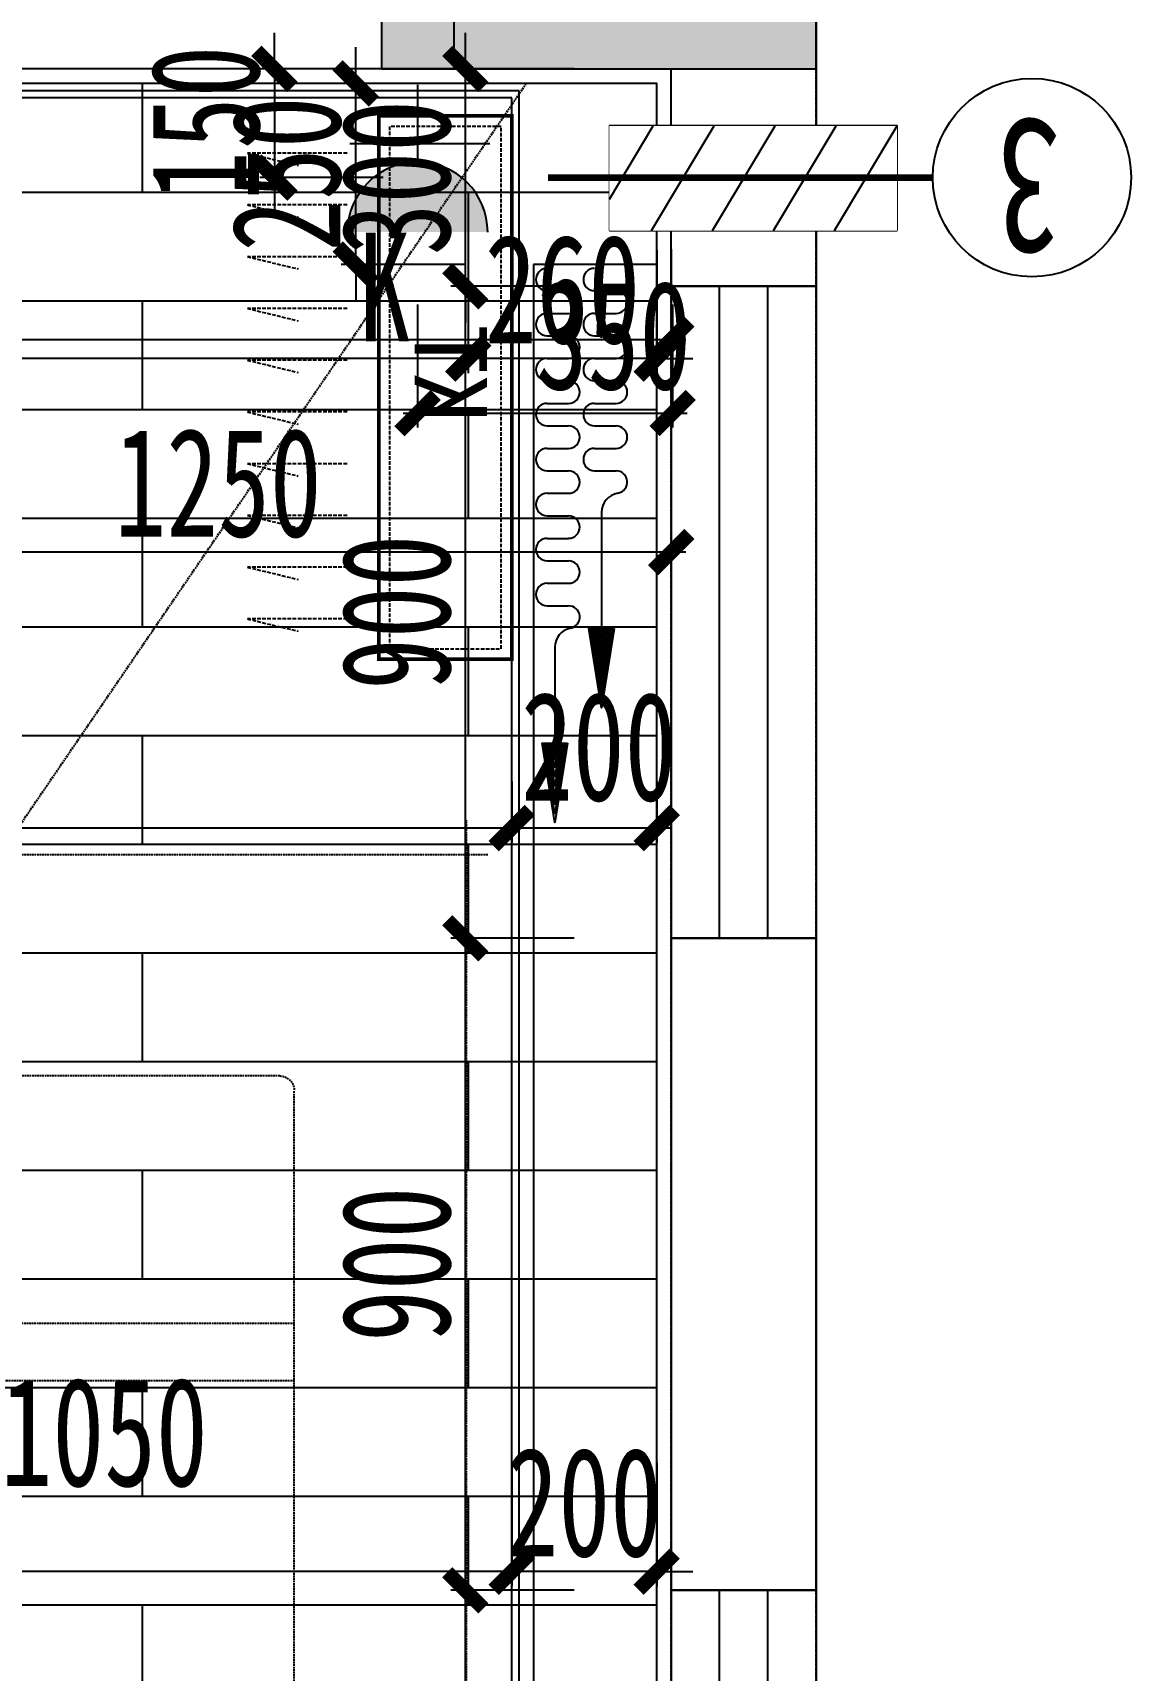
# Model space of a CAD drawing. Extents: x -255202 to 66368, y -6372500 to 603.
# Drawn here: x -122482 to -120966, y -3191495 to -3189235 of the extents above; entities that cross this region are included whole.
import ezdxf
from ezdxf.enums import TextEntityAlignment as Align

# ---------------------------------------------------------------- set-up
doc = ezdxf.new("R2010")
doc.units = 0
doc.header["$LTSCALE"] = 10
doc.header["$MEASUREMENT"] = 0
for name, pattern in [('$0$DASH', [0.35, 0.25, -0.1]), ('CONTINOUS', [0]), ('DASH', [0.35, 0.25, -0.1]), ('HIDDEN', [0.375, 0.25, -0.125])]:
    doc.linetypes.add(name, pattern=pattern)
for name, color, linetype in [('A-HACH（图案填充）', 8, 'Continuous'), ('A-WALL-stru（结构墙柱）', 10, 'Continuous'), ('A-WALL（砌体墙）', 7, 'Continuous'), ('A-WIND（门窗）', 8, 'Continuous'), ('A-墙体完成面', 15, 'Continuous'), ('D-地面材料', 250, 'Continuous'), ('DIM-地面材质放线', 149, 'Continuous'), ('DIM-插座定位', 146, 'Continuous'), ('DIM-灯具定位', 149, 'Continuous'), ('DIM_LEAD', 3, 'Continuous'), ('E-插座示意', 34, 'Continuous'), ('G-BEAM', 4, 'DASH'), ('G-BEAM_CON', 4, 'Continuous'), ('G-WALL', 50, 'Continuous'), ('G-WALL_HATCH', 33, 'Continuous'), ('J-活动全高家具', 33, 'Continuous'), ('J-空调外机', 48, 'HIDDEN'), ('J-窗帘', 8, 'Continuous'), ('T-天花造型', 45, 'Continuous'), ('墙体定位图', 7, 'Continuous'), ('天花布置图', 7, 'Continuous'), ('孔洞', 53, 'Continuous'), ('孔洞标注', 58, 'Continuous'), ('改L~-3.2(-6)Z$0$孔洞', 53, 'Continuous')]:
    doc.layers.add(name, color=color, linetype=linetype)
doc.styles.add('宋体', font='', dxfattribs={"width": 0.8})
doc.styles.add('改L~-3.2(-6)Z$0$样式222', font='', dxfattribs={"width": 0.7})
doc.styles.add('样式222', font='', dxfattribs={"width": 0.7})
doc.styles.get('宋体').set_extended_font_data('STXihei')
doc.styles.get('改L~-3.2(-6)Z$0$样式222').set_extended_font_data('STXihei')
doc.styles.get('样式222').set_extended_font_data('STXihei')
doc.dimstyles.new('DK-50', dxfattribs={"dimscale": 50, "dimtxt": 3, "dimasz": 1, "dimexe": 0.4, "dimexo": 0.4, "dimgap": 0.4, "dimtad": 1, "dimtoh": 1, "dimdec": 0, "dimrnd": 5, "dimdsep": 46, "dimtxsty": '样式222', "dimblk": 'ARCHTICK', "dimcen": 3, "dimdle": 0.4, "dimclrd": 149, "dimclre": 149, "dimclrt": 149, "dimadec": 0, "dimazin": 0, "dimtfac": 1, "dimtdec": 0, "dimtix": 1, "dimtmove": 2, "dimatfit": 3, "dimldrblk": 'ARCHTICK', "dimfxl": 3, "dimfxlon": 1, "dimtvp": 1, "dimtolj": 1, "dimtzin": 0, "dimarcsym": 0})

# ---------------------------------------------------------------- blocks, each defined once
blk = doc.blocks.new('_ArchTick')
at = {"color": 0, "linetype": 'ByBlock', "const_width": 0.4}
blk.add_lwpolyline([(-0.5, -0.5), (0.5, 0.5)], dxfattribs=at)
blk = doc.blocks.new('*D241')
at = {"layer": 'Defpoints', "color": 0, "linetype": 'ByBlock', "transparency": 16777216}
for p in [(-121620.8, -3191043.2), (-121820.8, -3191074), (-121820.8, -3191358.8)]:
    blk.add_point(p, dxfattribs=at)
at = {"layer": 'DIM-灯具定位', "color": 149, "linetype": 'ByBlock', "lineweight": -2, "transparency": 16777216}
for p, q in [((-121820.8, -3191208.8), (-121820.8, -3191378.8)), ((-121620.8, -3191208.8), (-121620.8, -3191378.8)), ((-121820.8, -3191358.8), (-121870.8, -3191358.8)), ((-121620.8, -3191358.8), (-121820.8, -3191358.8)), ((-121620.8, -3191358.8), (-121570.8, -3191358.8))]:
    blk.add_line(p, q, dxfattribs=at)
at = {"layer": 'DIM-灯具定位', "color": 149, "linetype": 'ByBlock', "lineweight": -2, "transparency": 16777216, "xscale": 50, "yscale": 50, "zscale": 50}
blk.add_blockref('_ArchTick', (-121820.8, -3191358.8), dxfattribs=at)
at = {"layer": 'DIM-灯具定位', "color": 149, "linetype": 'ByBlock', "lineweight": -2, "transparency": 16777216, "xscale": 50, "yscale": 50, "zscale": 50, "rotation": 180}
blk.add_blockref('_ArchTick', (-121620.8, -3191358.8), dxfattribs=at)
at = {"layer": 'DIM-灯具定位', "color": 149, "linetype": 'ByBlock', "transparency": 16777216, "insert": (-121720.8, -3191263.8), "char_height": 150, "attachment_point": 5, "style": '样式222'}
blk.add_mtext('\\A1;200', dxfattribs=at)
blk = doc.blocks.new('*D242')
at = {"layer": 'Defpoints', "color": 0, "linetype": 'ByBlock', "transparency": 16777216}
for p in [(-122870.9, -3190901), (-121820.8, -3191074), (-122870.9, -3191358.8)]:
    blk.add_point(p, dxfattribs=at)
at = {"layer": 'DIM-灯具定位', "color": 149, "linetype": 'ByBlock', "lineweight": -2, "transparency": 16777216}
for p, q in [((-122870.9, -3191208.8), (-122870.9, -3191378.8)), ((-121820.8, -3191208.8), (-121820.8, -3191378.8)), ((-121800.8, -3191358.8), (-122890.9, -3191358.8))]:
    blk.add_line(p, q, dxfattribs=at)
at = {"layer": 'DIM-灯具定位', "color": 149, "linetype": 'ByBlock', "lineweight": -2, "transparency": 16777216, "xscale": 50, "yscale": 50, "zscale": 50, "rotation": 180}
blk.add_blockref('_ArchTick', (-122870.9, -3191358.8), dxfattribs=at)
at = {"layer": 'DIM-灯具定位', "color": 149, "linetype": 'ByBlock', "lineweight": -2, "transparency": 16777216, "xscale": 50, "yscale": 50, "zscale": 50}
blk.add_blockref('_ArchTick', (-121820.8, -3191358.8), dxfattribs=at)
at = {"layer": 'DIM-灯具定位', "color": 149, "linetype": 'ByBlock', "transparency": 16777216, "insert": (-122383.3, -3191166.9), "char_height": 150, "attachment_point": 5, "style": '样式222'}
blk.add_mtext('\\A1;1050', dxfattribs=at)
blk = doc.blocks.new('*D252')
at = {"layer": 'Defpoints', "color": 0, "transparency": 16777216}
for p in [(-122851.4, -3189284.5), (-121600.8, -3189284.5), (-122851.4, -3189951.4)]:
    blk.add_point(p, dxfattribs=at)
at = {"layer": 'DIM-插座定位', "color": 149, "lineweight": -2, "transparency": 16777216}
for p, q in [((-122851.4, -3189801.4), (-122851.4, -3189971.4)), ((-121600.8, -3189801.4), (-121600.8, -3189971.4)), ((-121580.8, -3189951.4), (-122871.4, -3189951.4))]:
    blk.add_line(p, q, dxfattribs=at)
at = {"layer": 'DIM-插座定位', "color": 149, "lineweight": -2, "transparency": 16777216, "xscale": 50, "yscale": 50, "zscale": 50, "rotation": 180}
blk.add_blockref('_ArchTick', (-122851.4, -3189951.4), dxfattribs=at)
at = {"layer": 'DIM-插座定位', "color": 149, "lineweight": -2, "transparency": 16777216, "xscale": 50, "yscale": 50, "zscale": 50}
blk.add_blockref('_ArchTick', (-121600.8, -3189951.4), dxfattribs=at)
at = {"layer": 'DIM-插座定位', "color": 149, "transparency": 16777216, "insert": (-122226.1, -3189856.4), "char_height": 150, "attachment_point": 5, "style": '样式222'}
blk.add_mtext('\\A1;1250', dxfattribs=at)
blk = doc.blocks.new('DRAP')
at = {"color": 250}
for p, q in [((39.3, 46.7), (39.3, 83.7)), ((78.1, 46.7), (78.1, 83.7)), ((116.9, 46.7), (116.9, 83.7)), ((155.8, 46.7), (155.8, 83.7)), ((194.6, 46.7), (194.6, 83.7)), ((233.4, 46.7), (233.4, 83.7)), ((272.2, 46.7), (272.2, 83.7)), ((311, 46.7), (311, 83.7)), ((349.8, 46.7), (349.8, 83.7)), ((421.6, 58.8), (758.9, 58.8)), ((39.3, -35.2), (39.3, 1.8)), ((78.1, -35.2), (78.1, 1.8)), ((116.9, -35.2), (116.9, 1.8)), ((155.8, -35.2), (155.8, 1.8)), ((194.6, -35.2), (194.6, 1.8)), ((233.4, -35.2), (233.4, 1.8)), ((272.2, -35.2), (272.2, 1.8)), ((311, -35.2), (311, 1.8)), ((349.8, -35.2), (349.8, 1.8)), ((388.6, -35.2), (388.6, 1.8)), ((427.4, -35.2), (427.4, 1.8)), ((466.3, -35.2), (466.3, 1.8)), ((505.1, -35.2), (505.1, 1.8)), ((543.9, -35.2), (543.9, 1.8)), ((582.7, -35.2), (582.7, 1.8)), ((654.3, -21.8), (840.3, -21.8))]:
    blk.add_line(p, q, dxfattribs=at)
at = {"color": 250, "linetype": 'Continuous'}
for points in [[(621.9, 80.5), (758.9, 58.8), (621.9, 37)], [(624.4, 77.6), (743, 58.8), (624.4, 39.9)], [(626.9, 74.7), (727.1, 58.8), (626.9, 42.8)], [(629.4, 71.8), (711.2, 58.8), (629.4, 45.8)], [(631.9, 68.8), (695.3, 58.8), (631.9, 48.7)], [(634.4, 65.9), (679.3, 58.8), (634.4, 51.6)], [(636.9, 63), (663.4, 58.8), (636.9, 54.5)], [(639.4, 60), (647.5, 58.8), (639.4, 57.5)], [(819.8, 0), (956.8, -21.8), (819.8, -43.6)], [(822.3, -3), (940.9, -21.8), (822.3, -40.7)], [(824.8, -5.9), (925, -21.8), (824.8, -37.8)], [(827.3, -8.8), (909.1, -21.8), (827.3, -34.8)], [(829.8, -11.8), (893.1, -21.8), (829.8, -31.9)], [(832.3, -14.7), (877.2, -21.8), (832.3, -29)], [(834.8, -17.6), (861.3, -21.8), (834.8, -26)], [(837.3, -20.5), (845.4, -21.8), (837.3, -23.1)]]:
    blk.add_lwpolyline(points, close=True, dxfattribs=at)
at = {"color": 250}
for centre, radius, start, end in [((58.7, 83.7), 19.4, 0, 180), ((136.4, 83.7), 19.4, 0, 180), ((214, 83.7), 19.4, 0, 180), ((291.6, 83.7), 19.4, 0, 180), ((369.2, 83.7), 19.4, 9.5948, 180), ((421.6, 92.5), 33.8, 189.5948, 270), ((19.9, 46.7), 19.4, 180, 0), ((97.5, 46.7), 19.4, 180, 0), ((175.2, 46.7), 19.4, 180, 0), ((252.8, 46.7), 19.4, 180, 0), ((330.4, 46.7), 19.4, 180, 0), ((58.7, 1.8), 19.4, 0, 180), ((136.4, 1.8), 19.4, 0, 180), ((214, 1.8), 19.4, 0, 180), ((291.6, 1.8), 19.4, 0, 180), ((369.2, 1.8), 19.4, 0, 180), ((446.8, 1.8), 19.4, 0, 180), ((524.5, 1.8), 19.4, 0, 180), ((602.1, 1.8), 19.4, 11.0095, 180), ((654.3, 11.9), 33.8, 191.0095, 270), ((19.9, -35.2), 19.4, 180, 0), ((97.5, -35.2), 19.4, 180, 0), ((175.2, -35.2), 19.4, 180, 0), ((252.8, -35.2), 19.4, 180, 0), ((330.4, -35.2), 19.4, 180, 0), ((408, -35.2), 19.4, 180, 0), ((485.7, -35.2), 19.4, 180, 0), ((563.3, -35.2), 19.4, 180, 0)]:
    blk.add_arc(centre, radius, start, end, dxfattribs=at)
blk = doc.blocks.new('A$C74114AF8')
at = {"layer": 'A-HACH（图案填充）'}
blk.add_hatch(color=256, dxfattribs=at).paths.add_polyline_path([(12200, 10200), (12000, 10200), (12000, 8100), (11700, 8100), (11700, 7900), (12200, 7900)])
at = {"layer": 'A-WALL-stru（结构墙柱）', "color": 0}
for p, q in [((12200, 7900), (12200, 10200)), ((11700, 8100), (11700, 7900)), ((11700, 7900), (12200, 7900))]:
    blk.add_line(p, q, dxfattribs=at)
blk = doc.blocks.new('hdfgdf')
at = {"layer": 'G-WALL_HATCH'}
h = blk.add_hatch(color=256, dxfattribs=at)
h.dxf.hatch_style = 1
h.paths.add_polyline_path([(152778.4, -47794.1), (153378.4, -47794.1), (153378.4, -45494.1), (153178.4, -45494.1), (153178.4, -47594.1), (152778.4, -47594.1)])
at = {"layer": 'G-BEAM'}
for p, q in [((152778.4, -47794.1), (148978.4, -47794.1)), ((153178.4, -51204.1), (153178.4, -47794.1)), ((153378.4, -51304.1), (153378.4, -47794.1))]:
    blk.add_line(p, q, dxfattribs=at)
at = {"layer": 'G-WALL'}
blk.add_lwpolyline([(152778.4, -47794.1), (153378.4, -47794.1), (153378.4, -45494.1), (153178.4, -45494.1), (153178.4, -47594.1), (152778.4, -47594.1)], close=True, dxfattribs=at)
blk = doc.blocks.new('DDD')
at = {"linetype": '$0$DASH', "ltscale": 2}
for p, q in [((102010.2, -298630.3), (102010.2, -298767.7)), ((102081.7, -298630.3), (102081.7, -298767.7)), ((102153.1, -298630.3), (102153.1, -298767.7)), ((102224.5, -298630.3), (102224.5, -298767.7)), ((102295.9, -298630.3), (102295.9, -298767.7)), ((102367.4, -298630.3), (102367.4, -298767.7)), ((102438.8, -298630.3), (102438.8, -298767.7)), ((102510.2, -298630.3), (102510.2, -298767.7)), ((102581.7, -298630.3), (102581.7, -298767.7)), ((102653.1, -298630.3), (102653.1, -298767.7)), ((102010.2, -298767.7), (101993.3, -298697.6)), ((102081.7, -298767.7), (102064.7, -298697.6)), ((102153.1, -298767.7), (102136.1, -298697.6)), ((102224.5, -298767.7), (102207.5, -298697.6)), ((102295.9, -298767.7), (102279, -298697.6)), ((102367.4, -298767.7), (102350.4, -298697.6)), ((102438.8, -298767.7), (102421.8, -298697.6)), ((102510.2, -298767.7), (102493.3, -298697.6)), ((102581.7, -298767.7), (102564.7, -298697.6)), ((102653.1, -298767.7), (102636.1, -298697.6))]:
    blk.add_line(p, q, dxfattribs=at)
at = {"linetype": '$0$DASH', "ltscale": 2, "const_width": 5}
blk.add_lwpolyline([(101954.5, -298402.9), (102704.5, -298402.9), (102704.5, -298586.3), (101954.5, -298586.3), (101954.5, -298402.9)], dxfattribs=at)
at = {"color": 8, "linetype": '$0$DASH', "ltscale": 2}
blk.add_lwpolyline([(101969.1, -298417.5), (102689.9, -298417.5), (102689.9, -298571.7), (101969.1, -298571.7)], close=True, dxfattribs=at)
at = {"color": 8, "style": '宋体', "text_generation_flag": 2}
blk.add_attdef('KT', text='', height=125, dxfattribs=at).set_placement((102348.7, -298487), align=Align.MIDDLE)
blk = doc.blocks.new('*U62')
at = {"color": 48}
blk.add_lwpolyline([(22.3, -11.7), (22.3, 68.3), (242.3, 68.3), (242.3, -11.7)], close=True, dxfattribs=at)
blk.add_wipeout([(22.3, -11.7), (22.3, 68.3), (242.3, 68.3), (242.3, -11.7)])
at = {"color": 48, "const_width": 5}
blk.add_lwpolyline([(-4.9, 28.8), (289.2, 28.8)], dxfattribs=at)
blk = doc.blocks.new('改L~-3.2(-6)Z$0$主卧室孔洞')
at = {"color": 1, "xscale": -1, "rotation": 180}
blk.add_blockref('*U62', (270.8, -8599.9), dxfattribs=at)
at = {"color": 48, "linetype": 'ByBlock'}
for p, q in [((341, -8588.2), (293.1, -8668.2)), ((387.6, -8588.2), (339.7, -8668.2)), ((434.2, -8588.2), (386.3, -8668.2)), ((480.8, -8588.2), (432.9, -8668.2)), ((513.1, -8612.2), (479.6, -8668.2))]:
    blk.add_line(p, q, dxfattribs=at)
blk = doc.blocks.new('改L~-3.2(-6)Z$0$WDD')
at = {"layer": '改L~-3.2(-6)Z$0$孔洞', "color": 48, "linetype": 'ByBlock', "xscale": 1.80468753947396, "yscale": 1.80468753947396, "zscale": 1.80468753947396}
blk.add_blockref('改L~-3.2(-6)Z$0$主卧室孔洞', (-180206.8, -3307052.6, -6.9), dxfattribs=at)
at = {"layer": '改L~-3.2(-6)Z$0$孔洞', "color": 48, "linetype": 'ByBlock'}
blk.add_circle((-179863.9, -3322624.7, -6.9), 136.9, dxfattribs=at)
blk = doc.blocks.new('改L~-3.2(-6)Z$0$REWDD')
at = {"layer": '改L~-3.2(-6)Z$0$孔洞', "color": 48, "style": '改L~-3.2(-6)Z$0$样式222', "width": 0.7}
blk.add_text('3', height=187.5, rotation=90, dxfattribs=at).set_placement((-220551.7, -3336586.2), align=Align.RIGHT)
at = {"layer": '改L~-3.2(-6)Z$0$孔洞', "linetype": 'ByBlock', "rotation": 90}
blk.add_blockref('改L~-3.2(-6)Z$0$WDD', (-3543256.5, -3156772.4, 6.9), dxfattribs=at)
blk = doc.blocks.new('*D812')
at = {"layer": 'Defpoints', "color": 0, "transparency": 16777216}
for p in [(-124600.8, -3189513.3), (-121600.8, -3189513.3), (-124600.8, -3189658.2)]:
    blk.add_point(p, dxfattribs=at)
at = {"layer": '墙体定位图', "color": 149, "lineweight": -2, "transparency": 16777216}
for p, q in [((-124600.8, -3189533.3), (-124600.8, -3189678.2)), ((-121600.8, -3189533.3), (-121600.8, -3189678.2)), ((-121580.8, -3189658.2), (-124620.8, -3189658.2))]:
    blk.add_line(p, q, dxfattribs=at)
at = {"layer": '墙体定位图', "color": 149, "lineweight": -2, "transparency": 16777216, "xscale": 50, "yscale": 50, "zscale": 50, "rotation": 180}
blk.add_blockref('_ArchTick', (-124600.8, -3189658.2), dxfattribs=at)
at = {"layer": '墙体定位图', "color": 149, "lineweight": -2, "transparency": 16777216, "xscale": 50, "yscale": 50, "zscale": 50}
blk.add_blockref('_ArchTick', (-121600.8, -3189658.2), dxfattribs=at)
at = {"layer": '墙体定位图', "color": 149, "transparency": 16777216, "insert": (-123100.8, -3189563.2), "char_height": 150, "attachment_point": 5, "style": '样式222'}
blk.add_mtext('\\A1;3000', dxfattribs=at)
blk = doc.blocks.new('*D815')
at = {"layer": 'Defpoints', "color": 0, "transparency": 16777216}
for p in [(-121884.9, -3191384.5), (-121600.8, -3191384.5), (-121600.8, -3192284.5)]:
    blk.add_point(p, dxfattribs=at)
at = {"layer": '墙体定位图', "color": 149, "lineweight": -2, "transparency": 16777216}
for p, q in [((-121884.9, -3192304.5), (-121884.9, -3191364.5)), ((-121734.9, -3191384.5), (-121904.9, -3191384.5)), ((-121734.9, -3192284.5), (-121904.9, -3192284.5))]:
    blk.add_line(p, q, dxfattribs=at)
at = {"layer": '墙体定位图', "color": 149, "lineweight": -2, "transparency": 16777216, "xscale": 50, "yscale": 50, "zscale": 50}
for p, rotation in [((-121884.9, -3191384.5), 90), ((-121884.9, -3192284.5), 270)]:
    blk.add_blockref('_ArchTick', p, dxfattribs=dict(at, rotation=rotation))
at = {"layer": '墙体定位图', "color": 149, "transparency": 16777216, "insert": (-121979.9, -3191834.5), "char_height": 150, "attachment_point": 5, "rotation": 90, "style": '样式222'}
blk.add_mtext('\\A1;900', dxfattribs=at)
blk = doc.blocks.new('*D816')
at = {"layer": 'Defpoints', "color": 0, "transparency": 16777216}
for p in [(-121884.9, -3190484.5), (-121600.8, -3190484.5), (-121600.8, -3191384.5)]:
    blk.add_point(p, dxfattribs=at)
at = {"layer": '墙体定位图', "color": 149, "lineweight": -2, "transparency": 16777216}
for p, q in [((-121884.9, -3191404.5), (-121884.9, -3190464.5)), ((-121734.9, -3190484.5), (-121904.9, -3190484.5)), ((-121734.9, -3191384.5), (-121904.9, -3191384.5))]:
    blk.add_line(p, q, dxfattribs=at)
at = {"layer": '墙体定位图', "color": 149, "lineweight": -2, "transparency": 16777216, "xscale": 50, "yscale": 50, "zscale": 50}
for p, rotation in [((-121884.9, -3190484.5), 90), ((-121884.9, -3191384.5), 270)]:
    blk.add_blockref('_ArchTick', p, dxfattribs=dict(at, rotation=rotation))
at = {"layer": '墙体定位图', "color": 149, "transparency": 16777216, "insert": (-121979.9, -3190934.5), "char_height": 150, "attachment_point": 5, "rotation": 90, "style": '样式222'}
blk.add_mtext('\\A1;900', dxfattribs=at)
blk = doc.blocks.new('*D817')
at = {"layer": 'Defpoints', "color": 0, "transparency": 16777216}
for p in [(-121884.9, -3189584.5), (-121534.1, -3189584.5), (-121600.8, -3190484.5)]:
    blk.add_point(p, dxfattribs=at)
at = {"layer": '墙体定位图', "color": 149, "lineweight": -2, "transparency": 16777216}
for p, q in [((-121884.9, -3190504.5), (-121884.9, -3189564.5)), ((-121734.9, -3189584.5), (-121904.9, -3189584.5)), ((-121734.9, -3190484.5), (-121904.9, -3190484.5))]:
    blk.add_line(p, q, dxfattribs=at)
at = {"layer": '墙体定位图', "color": 149, "lineweight": -2, "transparency": 16777216, "xscale": 50, "yscale": 50, "zscale": 50}
for p, rotation in [((-121884.9, -3189584.5), 90), ((-121884.9, -3190484.5), 270)]:
    blk.add_blockref('_ArchTick', p, dxfattribs=dict(at, rotation=rotation))
at = {"layer": '墙体定位图', "color": 149, "transparency": 16777216, "insert": (-121979.9, -3190034.5), "char_height": 150, "attachment_point": 5, "rotation": 90, "style": '样式222'}
blk.add_mtext('\\A1;900', dxfattribs=at)
blk = doc.blocks.new('*D818')
at = {"layer": 'Defpoints', "color": 0, "transparency": 16777216}
for p in [(-121884.9, -3189284.5), (-121714, -3189284.5), (-121534.1, -3189584.5)]:
    blk.add_point(p, dxfattribs=at)
at = {"layer": '墙体定位图', "color": 149, "lineweight": -2, "transparency": 16777216}
for p, q in [((-121884.9, -3189284.5), (-121884.9, -3189234.5)), ((-121734.9, -3189284.5), (-121904.9, -3189284.5)), ((-121884.9, -3189584.5), (-121884.9, -3189284.5)), ((-121734.9, -3189584.5), (-121904.9, -3189584.5)), ((-121884.9, -3189584.5), (-121884.9, -3189634.5))]:
    blk.add_line(p, q, dxfattribs=at)
at = {"layer": '墙体定位图', "color": 149, "lineweight": -2, "transparency": 16777216, "xscale": 50, "yscale": 50, "zscale": 50}
for p, rotation in [((-121884.9, -3189284.5), 270), ((-121884.9, -3189584.5), 90)]:
    blk.add_blockref('_ArchTick', p, dxfattribs=dict(at, rotation=rotation))
at = {"layer": '墙体定位图', "color": 149, "transparency": 16777216, "insert": (-121979.9, -3189434.5), "char_height": 150, "attachment_point": 5, "rotation": 90, "style": '样式222'}
blk.add_mtext('\\A1;300', dxfattribs=at)
blk = doc.blocks.new('*D821')
at = {"layer": 'Defpoints', "color": 0, "transparency": 16777216}
for p in [(-121820.8, -3190248), (-121620.8, -3190248), (-121820.8, -3190332.4)]:
    blk.add_point(p, dxfattribs=at)
at = {"layer": '天花布置图', "color": 149, "lineweight": -2, "transparency": 16777216}
for p, q in [((-121820.8, -3190268), (-121820.8, -3190352.4)), ((-121620.8, -3190268), (-121620.8, -3190352.4)), ((-121600.8, -3190332.4), (-121840.8, -3190332.4))]:
    blk.add_line(p, q, dxfattribs=at)
at = {"layer": '天花布置图', "color": 149, "lineweight": -2, "transparency": 16777216, "xscale": 50, "yscale": 50, "zscale": 50, "rotation": 180}
blk.add_blockref('_ArchTick', (-121820.8, -3190332.4), dxfattribs=at)
at = {"layer": '天花布置图', "color": 149, "lineweight": -2, "transparency": 16777216, "xscale": 50, "yscale": 50, "zscale": 50}
blk.add_blockref('_ArchTick', (-121620.8, -3190332.4), dxfattribs=at)
at = {"layer": '天花布置图', "color": 149, "transparency": 16777216, "insert": (-121700.8, -3190220.6), "char_height": 150, "attachment_point": 5, "style": '样式222'}
blk.add_mtext('\\A1;200', dxfattribs=at)
blk = doc.blocks.new('*D822')
at = {"layer": 'Defpoints', "color": 0, "transparency": 16777216}
for p in [(-123960.9, -3190332.4), (-123960.9, -3190543), (-121820.8, -3190584.3)]:
    blk.add_point(p, dxfattribs=at)
at = {"layer": '天花布置图', "color": 149, "lineweight": -2, "transparency": 16777216}
for p, q in [((-123960.9, -3190482.4), (-123960.9, -3190312.4)), ((-121820.8, -3190482.4), (-121820.8, -3190312.4)), ((-121800.8, -3190332.4), (-123980.9, -3190332.4))]:
    blk.add_line(p, q, dxfattribs=at)
at = {"layer": '天花布置图', "color": 149, "lineweight": -2, "transparency": 16777216, "xscale": 50, "yscale": 50, "zscale": 50, "rotation": 180}
blk.add_blockref('_ArchTick', (-123960.9, -3190332.4), dxfattribs=at)
at = {"layer": '天花布置图', "color": 149, "lineweight": -2, "transparency": 16777216, "xscale": 50, "yscale": 50, "zscale": 50}
blk.add_blockref('_ArchTick', (-121820.8, -3190332.4), dxfattribs=at)
at = {"layer": '天花布置图', "color": 149, "transparency": 16777216, "insert": (-122890.9, -3190237.4), "char_height": 150, "attachment_point": 5, "style": '样式222'}
blk.add_mtext('\\A1;2140', dxfattribs=at)
blk = doc.blocks.new('*D947')
at = {"layer": 'Defpoints', "color": 0, "transparency": 16777216}
for p in [(-121880.9, -3189454.5), (-121620.8, -3189454.5), (-121880.9, -3189684.4)]:
    blk.add_point(p, dxfattribs=at)
at = {"layer": 'DIM-地面材质放线', "color": 149, "lineweight": -2, "transparency": 16777216}
for p, q in [((-121880.9, -3189534.4), (-121880.9, -3189704.4)), ((-121620.8, -3189534.4), (-121620.8, -3189704.4)), ((-121880.9, -3189684.4), (-121930.9, -3189684.4)), ((-121620.8, -3189684.4), (-121880.9, -3189684.4)), ((-121620.8, -3189684.4), (-121570.8, -3189684.4))]:
    blk.add_line(p, q, dxfattribs=at)
at = {"layer": 'DIM-地面材质放线', "color": 149, "lineweight": -2, "transparency": 16777216, "xscale": 50, "yscale": 50, "zscale": 50}
blk.add_blockref('_ArchTick', (-121880.9, -3189684.4), dxfattribs=at)
at = {"layer": 'DIM-地面材质放线', "color": 149, "lineweight": -2, "transparency": 16777216, "xscale": 50, "yscale": 50, "zscale": 50, "rotation": 180}
blk.add_blockref('_ArchTick', (-121620.8, -3189684.4), dxfattribs=at)
at = {"layer": 'DIM-地面材质放线', "color": 149, "transparency": 16777216, "insert": (-121750.9, -3189589.4), "char_height": 150, "attachment_point": 5, "style": '样式222'}
blk.add_mtext('\\A1;260', dxfattribs=at)
blk = doc.blocks.new('*D948')
at = {"layer": 'Defpoints', "color": 0, "transparency": 16777216}
for p in [(-121880.9, -3189454.5), (-124580.9, -3189604.5), (-124580.9, -3189684.4)]:
    blk.add_point(p, dxfattribs=at)
at = {"layer": 'DIM-地面材质放线', "color": 149, "lineweight": -2, "transparency": 16777216}
for p, q in [((-121880.9, -3189534.4), (-121880.9, -3189704.4)), ((-124580.9, -3189624.5), (-124580.9, -3189704.4)), ((-121860.9, -3189684.4), (-124600.9, -3189684.4))]:
    blk.add_line(p, q, dxfattribs=at)
at = {"layer": 'DIM-地面材质放线', "color": 149, "lineweight": -2, "transparency": 16777216, "xscale": 50, "yscale": 50, "zscale": 50, "rotation": 180}
blk.add_blockref('_ArchTick', (-124580.9, -3189684.4), dxfattribs=at)
at = {"layer": 'DIM-地面材质放线', "color": 149, "lineweight": -2, "transparency": 16777216, "xscale": 50, "yscale": 50, "zscale": 50}
blk.add_blockref('_ArchTick', (-121880.9, -3189684.4), dxfattribs=at)
at = {"layer": 'DIM-地面材质放线', "color": 149, "transparency": 16777216, "insert": (-123230.9, -3189589.4), "char_height": 150, "attachment_point": 5, "style": '样式222'}
blk.add_mtext('\\A1;900*3=2700', dxfattribs=at)
blk = doc.blocks.new('A$C575336CE')
h = blk.add_hatch(color=0)
edge = h.paths.add_edge_path()
edge.add_line((1.4, 90.3), (87.4, 90.3))
edge.add_ellipse((44.4, 90.3), major_axis=(-30.4, 30.4), ratio=1, start_angle=45, end_angle=225, ccw=False)
at = {"color": 0}
for p, q in [((44.4, 0), (44.4, 47.3)), ((0, 36.2), (86, 36.2))]:
    blk.add_line(p, q, dxfattribs=at)
blk.add_arc((44.4, 90.3), 43, 180, 0, dxfattribs=at)
at = {"color": 0, "style": '宋体'}
blk.add_attdef('S', text='', height=84, dxfattribs=at).set_placement((102.6, 76.1), align=Align.BOTTOM_CENTER)
blk = doc.blocks.new('*D1025')
at = {"layer": 'Defpoints', "color": 0, "transparency": 16777216}
for p in [(-121598.8, -3189056), (-121950.8, -3189306.5), (-121598.8, -3189759.5)]:
    blk.add_point(p, dxfattribs=at)
at = {"layer": 'DIM-插座定位', "color": 149, "lineweight": -2, "transparency": 16777216}
for p, q in [((-121950.8, -3189609.5), (-121950.8, -3189779.5)), ((-121598.8, -3189609.5), (-121598.8, -3189779.5)), ((-121970.8, -3189759.5), (-121578.8, -3189759.5))]:
    blk.add_line(p, q, dxfattribs=at)
at = {"layer": 'DIM-插座定位', "color": 149, "lineweight": -2, "transparency": 16777216, "xscale": 50, "yscale": 50, "zscale": 50, "rotation": 180}
blk.add_blockref('_ArchTick', (-121950.8, -3189759.5), dxfattribs=at)
at = {"layer": 'DIM-插座定位', "color": 149, "lineweight": -2, "transparency": 16777216, "xscale": 50, "yscale": 50, "zscale": 50}
blk.add_blockref('_ArchTick', (-121598.8, -3189759.5), dxfattribs=at)
at = {"layer": 'DIM-插座定位', "color": 149, "transparency": 16777216, "insert": (-121680.4, -3189653), "char_height": 150, "attachment_point": 5, "style": '样式222'}
blk.add_mtext('\\A1;350', dxfattribs=at)
blk = doc.blocks.new('*D1033')
at = {"layer": 'Defpoints', "color": 0, "transparency": 16777216}
for p in [(-121900.8, -3189284.5), (-122148.3, -3189434.5), (-121900.8, -3189434.5)]:
    blk.add_point(p, dxfattribs=at)
at = {"layer": '孔洞标注', "color": 149, "lineweight": -2, "transparency": 16777216}
for p, q in [((-122148.3, -3189284.5), (-122148.3, -3189234.5)), ((-121998.3, -3189284.5), (-122168.3, -3189284.5)), ((-122148.3, -3189284.5), (-122148.3, -3189434.5)), ((-121998.3, -3189434.5), (-122168.3, -3189434.5)), ((-122148.3, -3189434.5), (-122148.3, -3189484.5))]:
    blk.add_line(p, q, dxfattribs=at)
at = {"layer": '孔洞标注', "color": 149, "lineweight": -2, "transparency": 16777216, "xscale": 50, "yscale": 50, "zscale": 50}
for p, rotation in [((-122148.3, -3189284.5), 270), ((-122148.3, -3189434.5), 90)]:
    blk.add_blockref('_ArchTick', p, dxfattribs=dict(at, rotation=rotation))
at = {"layer": '孔洞标注', "color": 149, "transparency": 16777216, "insert": (-122243.3, -3189359.5), "char_height": 150, "attachment_point": 5, "rotation": 90, "style": '样式222'}
blk.add_mtext('\\A1;150', dxfattribs=at)
blk = doc.blocks.new('*D1124')
at = {"layer": 'Defpoints', "color": 0, "transparency": 16777216}
for p in [(-122036.1, -3189304.5), (-121790.8, -3189304.5), (-121790.8, -3189554.5)]:
    blk.add_point(p, dxfattribs=at)
at = {"layer": '天花布置图', "color": 149, "lineweight": -2, "transparency": 16777216}
for p, q in [((-122036.1, -3189304.5), (-122036.1, -3189254.5)), ((-121886.1, -3189304.5), (-122056.1, -3189304.5)), ((-122036.1, -3189554.5), (-122036.1, -3189304.5)), ((-121886.1, -3189554.5), (-122056.1, -3189554.5)), ((-122036.1, -3189554.5), (-122036.1, -3189604.5))]:
    blk.add_line(p, q, dxfattribs=at)
at = {"layer": '天花布置图', "color": 149, "lineweight": -2, "transparency": 16777216, "xscale": 50, "yscale": 50, "zscale": 50}
for p, rotation in [((-122036.1, -3189304.5), 270), ((-122036.1, -3189554.5), 90)]:
    blk.add_blockref('_ArchTick', p, dxfattribs=dict(at, rotation=rotation))
at = {"layer": '天花布置图', "color": 149, "transparency": 16777216, "insert": (-122131.1, -3189429.5), "char_height": 150, "attachment_point": 5, "rotation": 90, "style": '样式222'}
blk.add_mtext('\\A1;250', dxfattribs=at)

msp = doc.modelspace()

# ---------------------------------------------------------------- linework, layer by layer
at = {"layer": 'A-WALL（砌体墙）', "color": 0}
for p, q in [((-121400.8, -3189084.5), (-121400.8, -3192694.5)), ((-121900.8, -3189284.5), (-124600.8, -3189284.5)), ((-121592, -3189284.5), (-121400.8, -3189284.5)), ((-121600.8, -3189584.5), (-121400.8, -3189584.5))]:
    msp.add_line(p, q, dxfattribs=at)
at = {"layer": 'A-WALL（砌体墙）'}
for points in [[(-121400.8, -3189584.5), (-121600.8, -3189584.5), (-121600.8, -3189284.5), (-121400.8, -3189284.5)], [(-121400.8, -3190484.5), (-121600.8, -3190484.5), (-121600.8, -3191384.5), (-121400.8, -3191384.5)]]:
    msp.add_lwpolyline(points, close=True, dxfattribs=at)
at = {"layer": 'A-WIND（门窗）', "extrusion": (0, 0, -1)}
for p, q in [((-121600.8, -3189584.5), (-121600.8, -3192284.5)), ((-121534.1, -3190484.5), (-121534.1, -3189584.5)), ((-121467.5, -3190484.5), (-121467.5, -3189584.5)), ((-121400.8, -3189584.5), (-121400.8, -3192284.5)), ((-121400.8, -3190484.5), (-121600.8, -3190484.5)), ((-121400.8, -3191384.5), (-121600.8, -3191384.5)), ((-121534.1, -3192284.5), (-121534.1, -3191384.5)), ((-121467.5, -3192284.5), (-121467.5, -3191384.5))]:
    msp.add_line(p, q, dxfattribs=at)
at = {"layer": 'A-WIND（门窗）'}
msp.add_line((-121600.8, -3190484.5), (-121400.8, -3190484.5), dxfattribs=at)
at = {"layer": 'A-墙体完成面'}
for points in [[(-124580.9, -3190284.5), (-124580.9, -3192674.5), (-121620.8, -3192674.5), (-121620.8, -3189304.5), (-121970.8, -3189304.5), (-121970.8, -3189304.5), (-122300.9, -3189304.5)], [(-122221, -3189304.5), (-124580.9, -3189304.5), (-124580.9, -3189384.5)]]:
    msp.add_lwpolyline(points, dxfattribs=at)
at = {"layer": 'D-地面材料'}
for p, q in [((-122330.9, -3189304.5), (-122330.9, -3189454.5)), ((-122330.9, -3189304.5), (-122330.9, -3189454.5)), ((-123230.9, -3189454.5), (-122330.9, -3189454.5)), ((-122780.9, -3189454.5), (-121880.9, -3189454.5)), ((-122330.9, -3189454.5), (-121620.8, -3189454.5)), ((-121880.9, -3189454.5), (-121880.9, -3189604.5)), ((-121880.9, -3189454.5), (-121620.8, -3189454.5)), ((-121880.9, -3189454.5), (-121880.9, -3189604.5)), ((-123230.9, -3189604.5), (-122330.9, -3189604.5)), ((-122780.9, -3189604.5), (-121880.9, -3189604.5)), ((-122330.9, -3189604.5), (-122330.9, -3189754.5)), ((-122330.9, -3189604.5), (-122330.9, -3189754.5)), ((-122330.9, -3189604.5), (-121620.8, -3189604.5)), ((-121880.9, -3189604.5), (-121620.8, -3189604.5)), ((-123230.9, -3189754.5), (-122330.9, -3189754.5)), ((-122780.9, -3189754.5), (-121880.9, -3189754.5)), ((-122330.9, -3189754.5), (-121620.8, -3189754.5)), ((-121880.9, -3189754.5), (-121880.9, -3189904.5)), ((-121880.9, -3189754.5), (-121620.8, -3189754.5)), ((-121880.9, -3189754.5), (-121880.9, -3189904.5)), ((-123230.9, -3189904.5), (-122330.9, -3189904.5)), ((-122780.9, -3189904.5), (-121880.9, -3189904.5)), ((-122330.9, -3189904.5), (-122330.9, -3190054.5)), ((-122330.9, -3189904.5), (-122330.9, -3190054.5)), ((-122330.9, -3189904.5), (-121620.8, -3189904.5)), ((-121880.9, -3189904.5), (-121620.8, -3189904.5)), ((-123230.9, -3190054.5), (-122330.9, -3190054.5)), ((-122780.9, -3190054.5), (-121880.9, -3190054.5)), ((-122330.9, -3190054.5), (-121620.8, -3190054.5)), ((-121880.9, -3190054.5), (-121880.9, -3190204.5)), ((-121880.9, -3190054.5), (-121620.8, -3190054.5)), ((-121880.9, -3190054.5), (-121880.9, -3190204.5)), ((-123230.9, -3190204.5), (-122330.9, -3190204.5)), ((-122780.9, -3190204.5), (-121880.9, -3190204.5)), ((-122330.9, -3190204.5), (-122330.9, -3190354.5)), ((-122330.9, -3190204.5), (-122330.9, -3190354.5)), ((-122330.9, -3190204.5), (-121620.8, -3190204.5)), ((-121880.9, -3190204.5), (-121620.8, -3190204.5)), ((-123230.9, -3190354.5), (-122330.9, -3190354.5)), ((-122780.9, -3190354.5), (-121880.9, -3190354.5)), ((-122330.9, -3190354.5), (-121620.8, -3190354.5)), ((-121880.9, -3190354.5), (-121880.9, -3190504.5)), ((-121880.9, -3190354.5), (-121620.8, -3190354.5)), ((-121880.9, -3190354.5), (-121880.9, -3190504.5)), ((-123230.9, -3190504.5), (-122330.9, -3190504.5)), ((-122780.9, -3190504.5), (-121880.9, -3190504.5)), ((-122330.9, -3190504.5), (-122330.9, -3190654.5)), ((-122330.9, -3190504.5), (-122330.9, -3190654.5)), ((-122330.9, -3190504.5), (-121620.8, -3190504.5)), ((-121880.9, -3190504.5), (-121620.8, -3190504.5)), ((-123230.9, -3190654.5), (-122330.9, -3190654.5)), ((-122780.9, -3190654.5), (-121880.9, -3190654.5)), ((-122330.9, -3190654.5), (-121620.8, -3190654.5)), ((-121880.9, -3190654.5), (-121880.9, -3190804.5)), ((-121880.9, -3190654.5), (-121620.8, -3190654.5)), ((-121880.9, -3190654.5), (-121880.9, -3190804.5)), ((-123230.9, -3190804.5), (-122330.9, -3190804.5)), ((-122780.9, -3190804.5), (-121880.9, -3190804.5)), ((-122330.9, -3190804.5), (-122330.9, -3190954.5)), ((-122330.9, -3190804.5), (-122330.9, -3190954.5)), ((-122330.9, -3190804.5), (-121620.8, -3190804.5)), ((-121880.9, -3190804.5), (-121620.8, -3190804.5)), ((-123230.9, -3190954.5), (-122330.9, -3190954.5)), ((-122780.9, -3190954.5), (-121880.9, -3190954.5)), ((-122330.9, -3190954.5), (-121620.8, -3190954.5)), ((-121880.9, -3190954.5), (-121880.9, -3191104.5)), ((-121880.9, -3190954.5), (-121620.8, -3190954.5)), ((-121880.9, -3190954.5), (-121880.9, -3191104.5)), ((-123230.9, -3191104.5), (-122330.9, -3191104.5)), ((-122780.9, -3191104.5), (-121880.9, -3191104.5)), ((-122330.9, -3191104.5), (-122330.9, -3191254.5)), ((-122330.9, -3191104.5), (-122330.9, -3191254.5)), ((-122330.9, -3191104.5), (-121620.8, -3191104.5)), ((-121880.9, -3191104.5), (-121620.8, -3191104.5)), ((-123230.9, -3191254.5), (-122330.9, -3191254.5)), ((-122780.9, -3191254.5), (-121880.9, -3191254.5)), ((-122330.9, -3191254.5), (-121620.8, -3191254.5)), ((-121880.9, -3191254.5), (-121880.9, -3191404.5)), ((-121880.9, -3191254.5), (-121620.8, -3191254.5)), ((-121880.9, -3191254.5), (-121880.9, -3191404.5)), ((-123230.9, -3191404.5), (-122330.9, -3191404.5)), ((-122780.9, -3191404.5), (-121880.9, -3191404.5)), ((-122330.9, -3191404.5), (-122330.9, -3191554.5)), ((-122330.9, -3191404.5), (-122330.9, -3191554.5)), ((-122330.9, -3191404.5), (-121620.8, -3191404.5)), ((-121880.9, -3191404.5), (-121620.8, -3191404.5))]:
    msp.add_line(p, q, dxfattribs=at)
at = {"layer": 'DIM_LEAD', "color": 250, "linetype": '$0$DASH'}
msp.add_line((-123950.9, -3192454.5), (-121800.8, -3189304.5), dxfattribs=at)
at = {"layer": 'J-活动全高家具', "linetype": 'DASH'}
for p, q in [((-121883.4, -3191907.9), (-121883.4, -3190321.5)), ((-121854, -3190369.1), (-123858.8, -3190369.1)), ((-122140.9, -3190674.5), (-123600.9, -3190674.5)), ((-122120.9, -3192654.5), (-122120.9, -3190694.5)), ((-123620.9, -3191015.9), (-122120.9, -3191015.9)), ((-123620.9, -3191094.7), (-122120.9, -3191094.7))]:
    msp.add_line(p, q, dxfattribs=at)
at = {"layer": 'J-活动全高家具', "linetype": 'DASH', "extrusion": (0, 0, -1)}
msp.add_ellipse((-122140.9, -3190694.5), major_axis=(14.1, 14.1), ratio=1, start_param=-0.785398, end_param=0.785398, dxfattribs=at)
at = {"layer": 'T-天花造型'}
msp.add_line((-121790.8, -3189554.5), (-121790.8, -3192674.5), dxfattribs=at)
for points in [[(-121810.8, -3189314.5), (-123970.9, -3189314.5), (-123970.9, -3192484.5), (-121810.8, -3192484.5)], [(-121820.8, -3189324.5), (-123960.9, -3189324.5), (-123960.9, -3192474.5), (-121820.8, -3192474.5)]]:
    msp.add_lwpolyline(points, close=True, dxfattribs=at)

# ---------------------------------------------------------------- block references
msp.add_blockref('A$C74114AF8', (-133600.8, -3197184.5))
at = {"layer": 'E-插座示意', "linetype": 'ByBlock', "lineweight": -2}
ref = msp.add_blockref('A$C575336CE', (-121850.9, -3189306.5), dxfattribs=dict(at, xscale=2.25, yscale=2.25, zscale=2.25, rotation=180))
ref.add_attrib('S', 'K', dxfattribs={"layer": '0', "color": 0, "height": 150, "style": '宋体', "width": 0.7}).set_placement((-121996.2, -3189705.4), align=Align.BOTTOM_CENTER)
at = {"layer": 'G-BEAM_CON', "linetype": 'CONTINOUS'}
msp.add_blockref('hdfgdf', (-274779.2, -3141490.4), dxfattribs=at)
at = {"layer": 'J-空调外机', "extrusion": (0, 0, -1)}
ref = msp.add_blockref('DDD', (-176582.1, -3292053.9), dxfattribs=dict(at, zscale=-1, rotation=90.00000000000001))
ref.add_attrib('KT', 'KT', dxfattribs={"layer": '0', "height": 100, "rotation": 270, "style": '宋体', "text_generation_flag": 2}).set_placement((-121904.8, -3189705.2), align=Align.MIDDLE)
at = {"layer": 'J-窗帘', "color": 8, "linetype": 'ByBlock', "xscale": 0.8000000000367999, "yscale": 0.8000000000367999, "zscale": 0.8000000000367999, "rotation": 270.0013529560874}
msp.add_blockref('DRAP', (-121743.9, -3189559.4), dxfattribs=at)

# ---------------------------------------------------------------- dimensions: what is measured, and where the dimension line sits
at = {"layer": 'DIM-地面材质放线'}
dim = msp.add_linear_dim(base=(-124580.9, -3189684.4), p1=(-121880.9, -3189454.5), p2=(-124580.9, -3189604.5), angle=180, text='900*3=<>', dimstyle='DK-50', dxfattribs=at)
dim.commit()
dim.dimension.update_dxf_attribs({"geometry": '*D948', "text_midpoint": (-123230.9, -3189589.4)})
at = {"layer": 'DIM-插座定位'}
dim = msp.add_linear_dim(base=(-122851.4, -3189951.4), p1=(-121600.8, -3189284.5), p2=(-122851.4, -3189284.5), angle=180, dimstyle='DK-50', dxfattribs=at)
dim.commit()
dim.dimension.update_dxf_attribs({"geometry": '*D252', "text_midpoint": (-122226.1, -3189856.4)})
at = {"layer": 'DIM-灯具定位', "linetype": 'ByBlock'}
dim = msp.add_linear_dim(base=(-122870.9, -3191358.8), p1=(-121820.8, -3191074), p2=(-122870.9, -3190901), angle=180, dimstyle='DK-50', dxfattribs=at)
dim.commit()
dim.dimension.update_dxf_attribs({"geometry": '*D242', "text_midpoint": (-122383.3, -3191166.9), "dimtype": 160})
dim = msp.add_linear_dim(base=(-121820.8, -3191358.8), p1=(-121620.8, -3191043.2), p2=(-121820.8, -3191074), angle=180, dimstyle='DK-50', dxfattribs=at)
dim.commit()
dim.dimension.update_dxf_attribs({"geometry": '*D241', "text_midpoint": (-121720.8, -3191263.8)})
at = {"layer": '墙体定位图', "color": 1}
for base, p1, p2, picture, middle in [((-121884.9, -3190484.5), (-121600.8, -3191384.5), (-121600.8, -3190484.5), '*D816', (-121979.9, -3190934.5)), ((-121884.9, -3191384.5), (-121600.8, -3192284.5), (-121600.8, -3191384.5), '*D815', (-121979.9, -3191834.5))]:
    dim = msp.add_linear_dim(base=base, p1=p1, p2=p2, angle=90, dimstyle='DK-50', dxfattribs=at)
    dim.commit()
    dim.dimension.update_dxf_attribs({"geometry": picture, "text_midpoint": middle})
at = {"layer": '天花布置图', "color": 1}
for base, p1, p2, angle, picture, middle in [((-122036.1, -3189304.5), (-121790.8, -3189554.5), (-121790.8, -3189304.5), 90, '*D1124', (-122131.1, -3189429.5)), ((-123960.9, -3190332.4), (-121820.8, -3190584.3), (-123960.9, -3190543), 180, '*D822', (-122890.9, -3190237.4))]:
    dim = msp.add_linear_dim(base=base, p1=p1, p2=p2, angle=angle, dimstyle='DK-50', dxfattribs=at)
    dim.commit()
    dim.dimension.update_dxf_attribs({"geometry": picture, "text_midpoint": middle})
dim = msp.add_linear_dim(base=(-121820.8, -3190332.4), p1=(-121620.8, -3190248), p2=(-121820.8, -3190248), angle=180, dimstyle='DK-50', dxfattribs=at)
dim.commit()
dim.dimension.update_dxf_attribs({"geometry": '*D821', "text_midpoint": (-121700.8, -3190220.6), "dimtype": 160})
at = {"layer": '孔洞标注'}
dim = msp.add_aligned_dim(p1=(-121900.8, -3189284.5), p2=(-121900.8, -3189434.5), distance=-247.5, dimstyle='DK-50', dxfattribs=at)
dim.commit()
dim.dimension.update_dxf_attribs({"geometry": '*D1033', "text_midpoint": (-122243.3, -3189359.5)})

# ---------------------------------------------------------------- next in the draw order: block references
at = {"layer": '孔洞', "linetype": 'ByBlock', "extrusion": (0, 0, -1), "xscale": -1, "zscale": -1, "rotation": 270}
msp.add_blockref('改L~-3.2(-6)Z$0$REWDD', (3457739.3, -2968802.7), dxfattribs=at)

# ---------------------------------------------------------------- next in the draw order: linework, layer by layer
at = {"layer": 'T-天花造型'}
msp.add_line((-121620.8, -3189554.5), (-121790.8, -3189554.5), dxfattribs=at)

# ---------------------------------------------------------------- next in the draw order: dimensions: what is measured, and where the dimension line sits
at = {"layer": 'DIM-地面材质放线'}
dim = msp.add_linear_dim(base=(-121880.9, -3189684.4), p1=(-121620.8, -3189454.5), p2=(-121880.9, -3189454.5), angle=180, dimstyle='DK-50', dxfattribs=at)
dim.commit()
dim.dimension.update_dxf_attribs({"geometry": '*D947', "text_midpoint": (-121750.9, -3189589.4)})
at = {"layer": 'DIM-插座定位'}
dim = msp.add_linear_dim(base=(-121598.8, -3189759.5), p1=(-121950.8, -3189306.5), p2=(-121598.8, -3189056), angle=0, dimstyle='DK-50', dxfattribs=at)
dim.commit()
dim.dimension.update_dxf_attribs({"geometry": '*D1025', "text_midpoint": (-121680.4, -3189653), "dimtype": 160})
at = {"layer": '墙体定位图', "color": 1}
for base, p1, p2, angle, picture, middle in [((-121884.9, -3189284.5), (-121534.1, -3189584.5), (-121714, -3189284.5), 90, '*D818', (-121979.9, -3189434.5)), ((-124600.8, -3189658.2), (-121600.8, -3189513.3), (-124600.8, -3189513.3), 180, '*D812', (-123100.8, -3189563.2)), ((-121884.9, -3189584.5), (-121600.8, -3190484.5), (-121534.1, -3189584.5), 90, '*D817', (-121979.9, -3190034.5))]:
    dim = msp.add_linear_dim(base=base, p1=p1, p2=p2, angle=angle, dimstyle='DK-50', dxfattribs=at)
    dim.commit()
    dim.dimension.update_dxf_attribs({"geometry": picture, "text_midpoint": middle})

doc.saveas('drawing.dxf')
